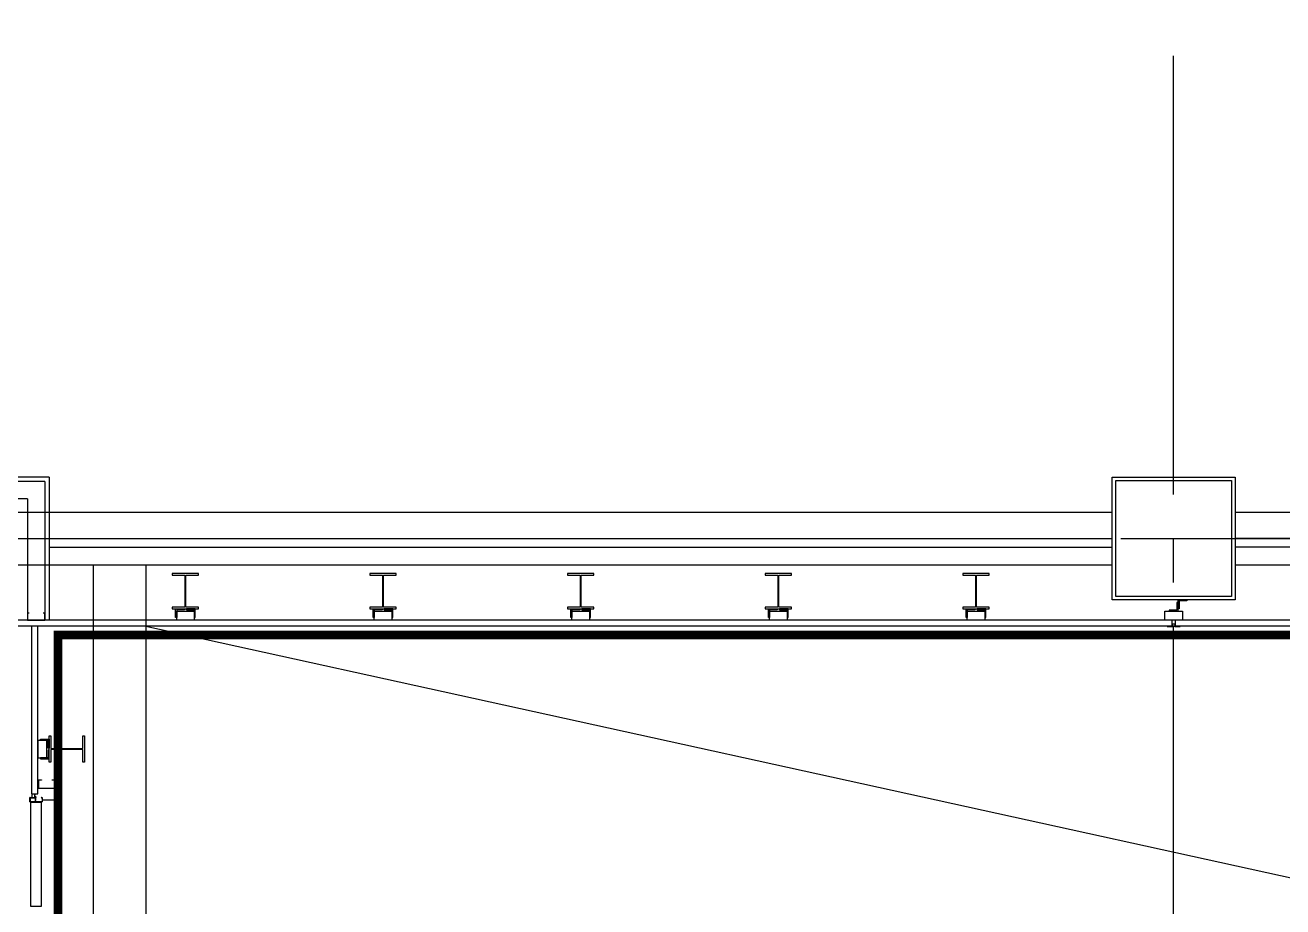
# Model space of a CAD drawing. Header units: millimetres. Extents: x -48783 to 30095, y 6477 to 24477.
# Drawn here: x 20046 to 20762, y 11340 to 11842 of the extents above; entities that cross this region are included whole.
import ezdxf

# ---------------------------------------------------------------- set-up
doc = ezdxf.new("R2010")
doc.units = ezdxf.units.MM
doc.header["$LTSCALE"] = 100
doc.linetypes.add('X-N-FAB-L20$0$COL-CEN-LIN', pattern=[3.25, 2.5, -0.25, 0.25, -0.25])
for name, color, linetype in [('0-XREF', 7, 'Continuous'), ('X-N-FAB-L20$0$04', 8, 'Continuous'), ('X-N-FAB-L20$0$08', 8, 'Continuous'), ('X-N-FAB-L20$0$200K新增範圍', 8, 'Continuous'), ('X-N-FAB-L20$0$BLOCK', 8, 'Continuous'), ('X-N-FAB-L20$0$CCL', 8, 'X-N-FAB-L20$0$COL-CEN-LIN'), ('X-N-FAB-L20$0$COL-S', 8, 'Continuous'), ('X-N-FAB-L20$0$WALL-P', 8, 'Continuous')]:
    doc.layers.add(name, color=color, linetype=linetype)

# ---------------------------------------------------------------- blocks, each defined once
blk = doc.blocks.new('X-N-FAB-L20$0$A$Cc7bb84f0')
at = {"layer": 'X-N-FAB-L20$0$COL-S'}
for points in [[(0, 70), (70, 70), (70, 0), (0, 0)], [(2, 68), (68, 68), (68, 2), (2, 2)]]:
    blk.add_lwpolyline(points, close=True, dxfattribs=at)
blk = doc.blocks.new('X-N-FAB-L20$0$A$C20c95bda')
at = {"layer": 'X-N-FAB-L20$0$CCL'}
for p, q in [((21720, 0), (21720, 9160)), ((240, 950), (28330, 950))]:
    blk.add_line(p, q, dxfattribs=at)
at = {"layer": 'X-N-FAB-L20$0$200K新增範圍'}
blk.add_blockref('X-N-FAB-L20$0$A$Cc7bb84f0', (21685, 915), dxfattribs=at)
blk = doc.blocks.new('X-N-FAB-L20$0$A$C1d07c4d4')
at = {"layer": 'X-N-FAB-L20$0$04'}
for p, q in [((20802.44, 910), (20802.44, 160)), ((20832.44, 910), (20832.44, 160)), ((20767.44, 779.5), (20767.44, 875)), ((20770.99, 779.5), (20770.99, 875)), ((20832.44, 875), (24082.44, 160)), ((20781.07, 786.41), (20781.07, 778.58)), ((20766.44, 775.03), (20766.44, 777.45)), ((20766.47, 775), (20773.44, 775)), ((20766.49, 777.5), (20768.71, 777.5)), ((20766.6, 777.34), (20766.6, 775.16)), ((20766.6, 777.34), (20769.44, 777.34)), ((20766.6, 775.16), (20768.71, 775.16)), ((20767.54, 779.5), (20769.44, 779.5)), ((20767.63, 777.72), (20767.63, 779.3)), ((20768.71, 777.5), (20768.74, 777.47)), ((20768.71, 775.16), (20768.74, 775.13)), ((20768.77, 777.5), (20768.74, 777.47)), ((20768.77, 775.16), (20768.74, 775.13)), ((20768.77, 777.5), (20769.24, 777.5)), ((20768.77, 775.16), (20769.44, 775.16)), ((20769.24, 777.58), (20769.24, 779.5)), ((20769.24, 778.27), (20769.24, 778.23)), ((20769.24, 777.57), (20769.24, 777.5)), ((20769.27, 778.3), (20769.55, 778.3)), ((20769.27, 778.2), (20769.44, 778.2)), ((20769.29, 777.6), (20769.44, 777.5)), ((20769.44, 779.5), (20770.99, 779.5)), ((20769.44, 779), (20769.44, 779.5)), ((20769.44, 778.2), (20769.44, 777.95)), ((20769.44, 777.95), (20769.47, 777.92)), ((20769.44, 777.89), (20769.47, 777.92)), ((20769.44, 777.89), (20769.44, 777.5)), ((20769.44, 777.34), (20769.44, 775.16)), ((20769.54, 777.34), (20769.6, 776.84)), ((20769.54, 777.34), (20769.96, 777.34)), ((20769.54, 775.16), (20769.6, 775.66)), ((20769.54, 775.16), (20771.81, 775.16)), ((20769.6, 778.25), (20769.6, 777.5)), ((20769.6, 777.5), (20769.96, 777.5)), ((20769.6, 776.84), (20769.6, 775.66)), ((20771.81, 775.16), (20771.84, 775.13)), ((20771.87, 775.16), (20771.84, 775.13)), ((20771.87, 775.16), (20773.28, 775.16)), ((20772.92, 777.5), (20773.39, 777.5)), ((20772.92, 777.34), (20773.28, 777.34)), ((20773.28, 777.34), (20773.28, 775.16)), ((20773.44, 777.45), (20773.44, 775)), ((20773.44, 776.08), (20783.21, 776.08)), ((20781.07, 778.58), (20783.21, 778.58)), ((20783.41, 778.38), (20783.41, 776.28)), ((20783.41, 776.28), (20783.41, 713.28))]:
    blk.add_line(p, q, dxfattribs=at)
for points in [[(20775.94, 800), (20775.94, 810), (20770.94, 810), (20770.94, 800)], [(20772.44, 810.6), (20777.44, 810.6), (20777.44, 805.6), (20776.84, 805.6), (20776.84, 810), (20772.44, 810)], [(20777.44, 797.5), (20777.44, 812.5), (20778.34, 812.5), (20778.34, 805.3), (20796.54, 805.3), (20796.54, 812.5), (20797.44, 812.5), (20797.44, 797.5), (20796.54, 797.5), (20796.54, 804.7), (20778.34, 804.7), (20778.34, 797.5)], [(20772.44, 799.4), (20777.44, 799.4), (20777.44, 804.4), (20776.84, 804.4), (20776.84, 800), (20772.44, 800)], [(20766.89, 715.29), (20766.89, 774.7), (20772.89, 774.7), (20772.89, 715.29)]]:
    blk.add_lwpolyline(points, close=True, dxfattribs=at)
blk.add_lwpolyline([(20772.99, 787.28), (20771.22, 787.28), (20771.22, 782.74), (20780.76, 782.74), (20780.76, 787.28), (20778.99, 787.28), (20778.99, 787.51), (20780.76, 787.51, -0.414214), (20780.99, 787.28), (20780.99, 782.74, -0.414214), (20780.76, 782.51), (20771.22, 782.51, -0.414214), (20770.99, 782.74), (20770.99, 787.28, -0.414214), (20771.22, 787.51), (20772.99, 787.51)], format="xyb", close=True, dxfattribs=at)
for centre, radius, start, end in [((20766.49, 777.45), 0.05, 90, 180), ((20766.47, 775.03), 0.03, 180, 270), ((20767.54, 779.6), 0.1, 180, 270), ((20767.44, 779.33), 0.198, 351.3533, 58.92952), ((20767.44, 777.69), 0.198, 301.07048, 8.6467), ((20769.27, 778.27), 0.03, 90, 180), ((20769.27, 778.23), 0.03, 180, 270), ((20769.27, 777.57), 0.03, 56.97613, 180), ((20769.55, 778.25), 0.05, 360, 90), ((20769.96, 777.42), 0.08, 269.99997, 90.00003), ((20772.92, 777.42), 0.08, 90, 270), ((20773.39, 777.45), 0.05, 360, 90), ((20783.21, 778.38), 0.2, 0, 90), ((20783.21, 776.28), 0.2, 270, 0)]:
    blk.add_arc(centre, radius, start, end, dxfattribs=at)
at = {"layer": 'X-N-FAB-L20$0$08'}
for p, q in [((20777.44, 925), (21382.44, 925)), ((22282.44, 925), (21452.44, 925))]:
    blk.add_line(p, q, dxfattribs=at)
for points in [[(21382.44, 890), (21382.44, 960), (21452.44, 960), (21452.44, 890)], [(21384.44, 892), (21384.44, 958), (21450.44, 958), (21450.44, 892)]]:
    blk.add_lwpolyline(points, close=True, dxfattribs=at)
at = {"layer": 'X-N-FAB-L20$0$WALL-P'}
for p, q in [((20777.44, 960), (20552.44, 960)), ((20777.44, 960), (20777.44, 878.5)), ((20774.94, 957.5), (20552.44, 957.5)), ((20774.94, 957.5), (20774.94, 878.5)), ((20764.94, 947.5), (20552.44, 947.5)), ((20764.94, 947.5), (20764.94, 878.5)), ((20552.44, 940), (21382.44, 940)), ((21452.44, 940), (22282.44, 940)), ((20777.44, 920), (21382.44, 920)), ((22282.44, 920), (21452.44, 920)), ((20552.44, 910), (21382.44, 910)), ((21452.44, 910), (22282.44, 910)), ((23317.44, 878.5), (20564.44, 878.5)), ((23317.44, 875), (20564.44, 875))]:
    blk.add_line(p, q, dxfattribs=at)
for points in [[(20847.44, 885), (20862.44, 885), (20862.44, 885.9), (20855.24, 885.9), (20855.24, 904.1), (20862.44, 904.1), (20862.44, 905), (20847.44, 905), (20847.44, 904.1), (20854.64, 904.1), (20854.64, 885.9), (20847.44, 885.9)], [(20959.94, 885), (20974.94, 885), (20974.94, 885.9), (20967.74, 885.9), (20967.74, 904.1), (20974.94, 904.1), (20974.94, 905), (20959.94, 905), (20959.94, 904.1), (20967.14, 904.1), (20967.14, 885.9), (20959.94, 885.9)], [(21072.44, 885), (21087.44, 885), (21087.44, 885.9), (21080.24, 885.9), (21080.24, 904.1), (21087.44, 904.1), (21087.44, 905), (21072.44, 905), (21072.44, 904.1), (21079.64, 904.1), (21079.64, 885.9), (21072.44, 885.9)], [(21184.94, 885), (21199.94, 885), (21199.94, 885.9), (21192.74, 885.9), (21192.74, 904.1), (21199.94, 904.1), (21199.94, 905), (21184.94, 905), (21184.94, 904.1), (21192.14, 904.1), (21192.14, 885.9), (21184.94, 885.9)], [(21297.44, 885), (21312.44, 885), (21312.44, 885.9), (21305.24, 885.9), (21305.24, 904.1), (21312.44, 904.1), (21312.44, 905), (21297.44, 905), (21297.44, 904.1), (21304.64, 904.1), (21304.64, 885.9), (21297.44, 885.9)], [(21414.94, 883.5), (21419.94, 883.5), (21419.94, 888.5), (21419.34, 888.5), (21419.34, 884.1), (21414.94, 884.1)], [(21419.94, 885), (21419.94, 890), (21424.94, 890), (21424.94, 889.4), (21420.54, 889.4), (21420.54, 885)], [(20849.34, 880), (20849.34, 885), (20854.34, 885), (20854.34, 884.4), (20849.94, 884.4), (20849.94, 880)], [(20849.94, 883.5), (20859.94, 883.5), (20859.94, 878.5), (20849.94, 878.5)], [(20860.54, 880), (20860.54, 885), (20855.54, 885), (20855.54, 884.4), (20859.94, 884.4), (20859.94, 880)], [(20961.84, 880), (20961.84, 885), (20966.84, 885), (20966.84, 884.4), (20962.44, 884.4), (20962.44, 880)], [(20962.44, 883.5), (20972.44, 883.5), (20972.44, 878.5), (20962.44, 878.5)], [(20973.04, 880), (20973.04, 885), (20968.04, 885), (20968.04, 884.4), (20972.44, 884.4), (20972.44, 880)], [(21074.34, 880), (21074.34, 885), (21079.34, 885), (21079.34, 884.4), (21074.94, 884.4), (21074.94, 880)], [(21074.94, 883.5), (21084.94, 883.5), (21084.94, 878.5), (21074.94, 878.5)], [(21085.54, 880), (21085.54, 885), (21080.54, 885), (21080.54, 884.4), (21084.94, 884.4), (21084.94, 880)], [(21186.84, 880), (21186.84, 885), (21191.84, 885), (21191.84, 884.4), (21187.44, 884.4), (21187.44, 880)], [(21187.44, 883.5), (21197.44, 883.5), (21197.44, 878.5), (21187.44, 878.5)], [(21198.04, 880), (21198.04, 885), (21193.04, 885), (21193.04, 884.4), (21197.44, 884.4), (21197.44, 880)], [(21299.34, 880), (21299.34, 885), (21304.34, 885), (21304.34, 884.4), (21299.94, 884.4), (21299.94, 880)], [(21299.94, 883.5), (21309.94, 883.5), (21309.94, 878.5), (21299.94, 878.5)], [(21310.54, 880), (21310.54, 885), (21305.54, 885), (21305.54, 884.4), (21309.94, 884.4), (21309.94, 880)], [(21412.44, 883.5), (21422.44, 883.5), (21422.44, 878.5), (21412.44, 878.5)], [(21416.44, 875), (21418.44, 875), (21418.44, 878.5), (21416.44, 878.5)]]:
    blk.add_lwpolyline(points, close=True, dxfattribs=at)
for points in [[(20765.94, 882.5), (20764.94, 882.5), (20764.94, 878.5), (20774.94, 878.5), (20774.94, 882.5), (20773.94, 882.5)], [(21413.69, 874.8), (21416.69, 874.8), (21416.69, 876.4), (21418.19, 876.4), (21418.19, 874.8), (21421.19, 874.8)]]:
    blk.add_lwpolyline(points, dxfattribs=at)
blk = doc.blocks.new('X-N-FAB-L20')
at = {"const_width": 5}
blk.add_lwpolyline([(20065, 11495), (23435, 11495), (23435, 10715), (20065, 10715)], close=True, dxfattribs=at)
blk.add_blockref('X-N-FAB-L20$0$A$C1d07c4d4', (-717.44, 10625))
at = {"layer": 'X-N-FAB-L20$0$BLOCK'}
blk.add_blockref('X-N-FAB-L20$0$A$C20c95bda', (-1020, 10600), dxfattribs=at)

msp = doc.modelspace()

# ---------------------------------------------------------------- block references
at = {"layer": '0-XREF'}
msp.add_blockref('X-N-FAB-L20', (0, 0), dxfattribs=at)

doc.saveas('drawing.dxf')
